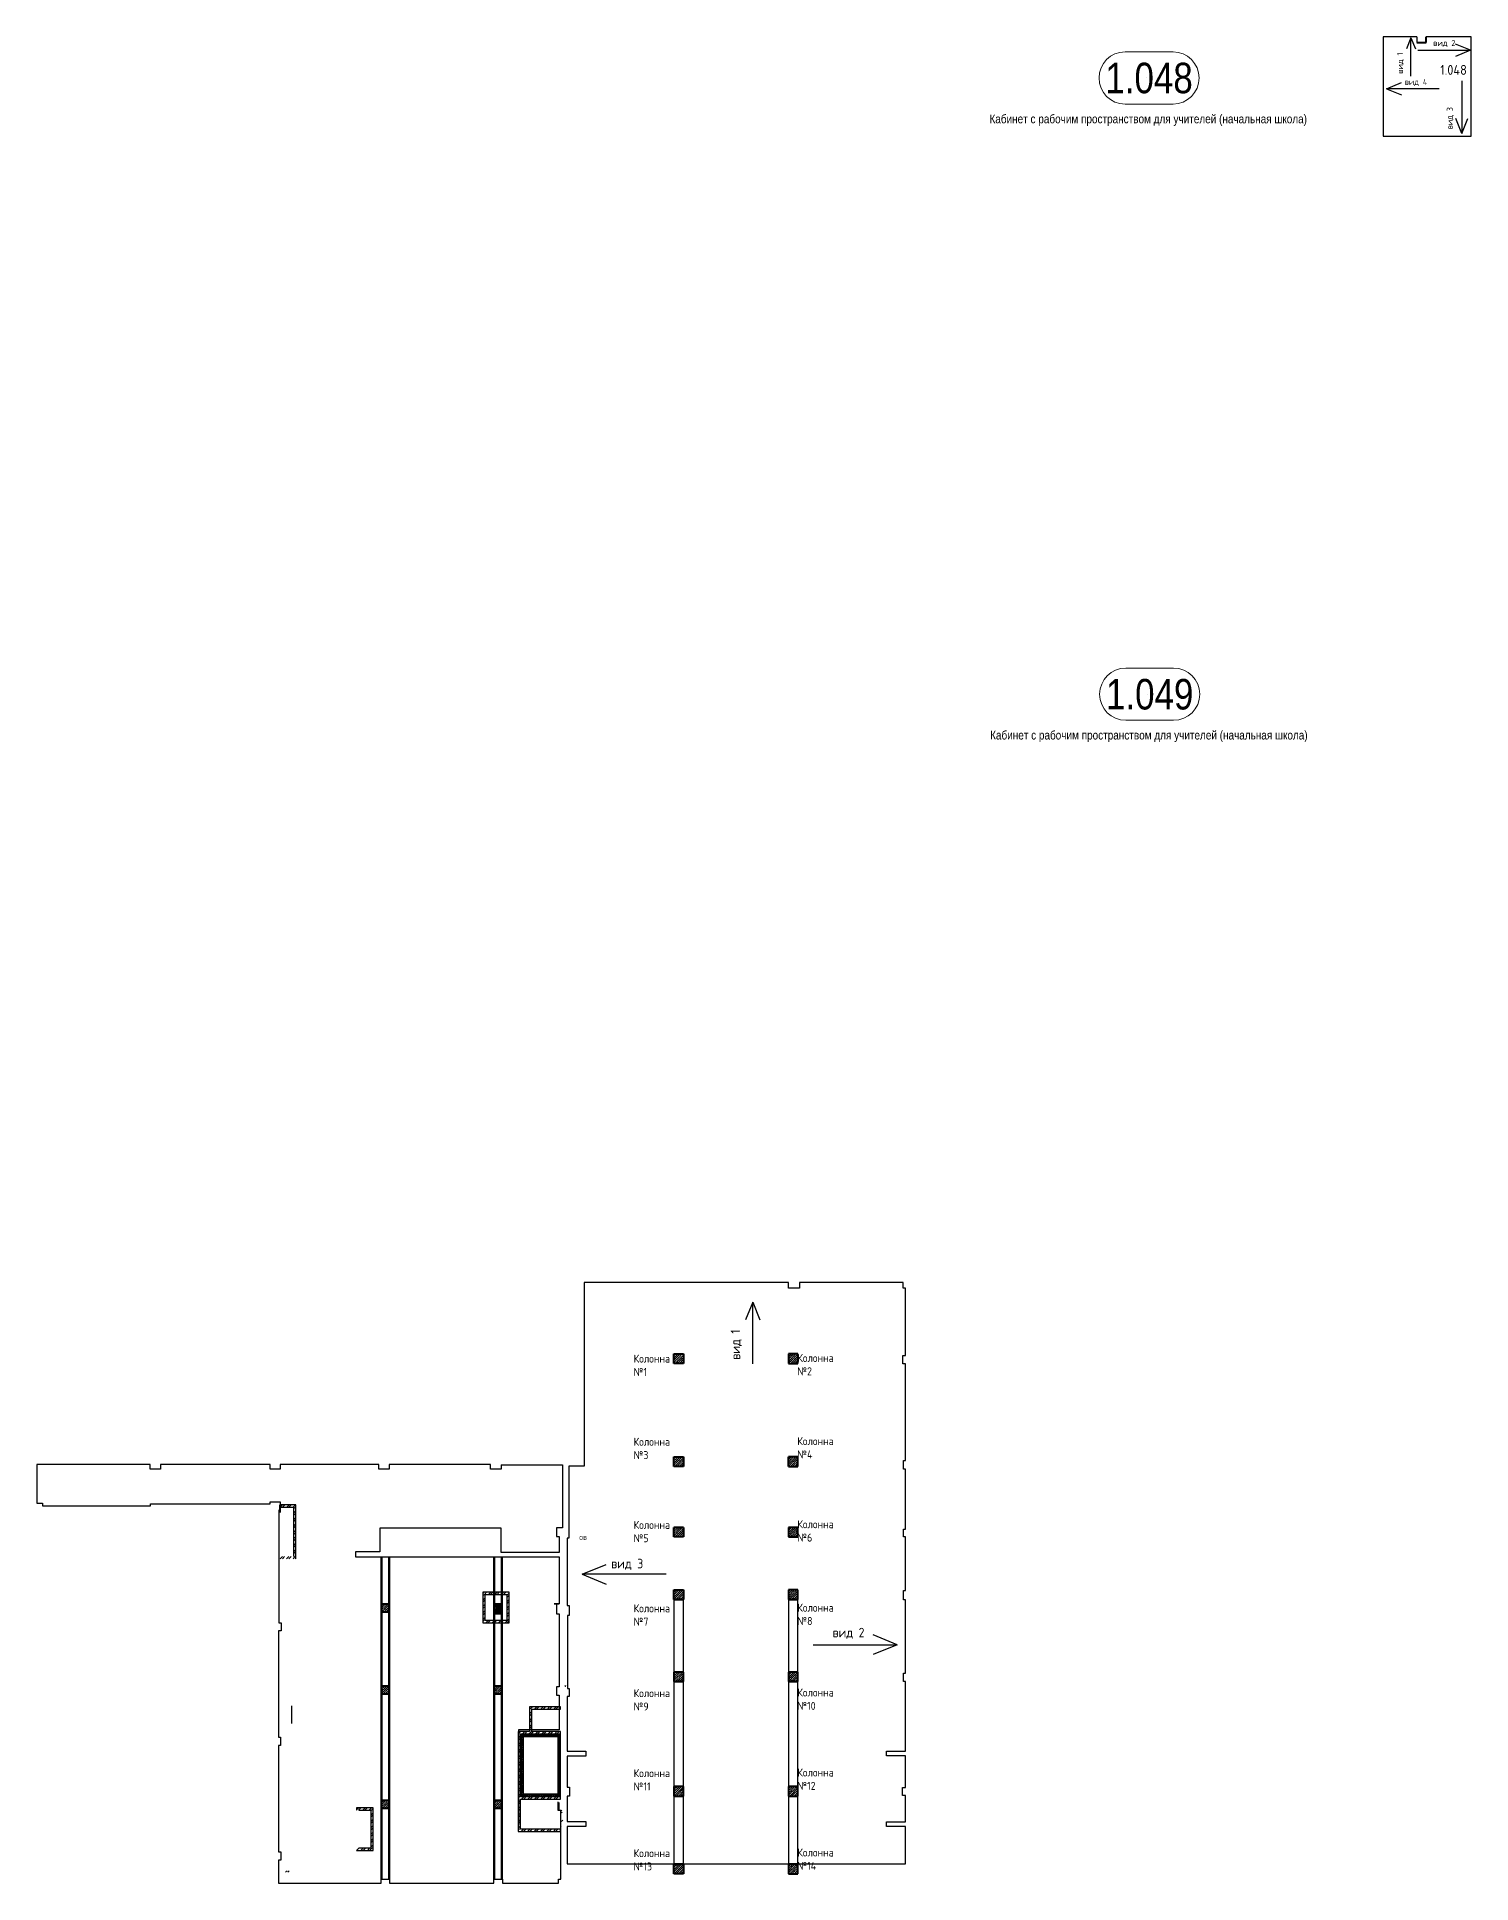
# Model space of a CAD drawing. Header units: millimetres. Extents: x -24360 to 609566, y -391049 to 148426.
# Drawn here: x 193907 to 269088, y -387937 to -291164 of the extents above; entities that cross this region are included whole.
import ezdxf
from ezdxf.enums import TextEntityAlignment as Align

# ---------------------------------------------------------------- set-up
doc = ezdxf.new("R2010")
doc.units = ezdxf.units.MM
doc.linetypes.add('HIDDEN2', pattern=[4.7625, 3.175, -1.5875])
doc.layers.get('Defpoints').update_dxf_attribs({"color": 140})
for name, color, linetype, lineweight in [('АР_Area', 5, 'Continuous', 5), ('АР_Двери_внутренние_антипаника', 7, 'Continuous', 0), ('АР_Колонны', 70, 'Continuous', 30), ('АР_Стены ЖБ', 7, 'Continuous', 30), ('АР_Стены кирпич', 32, 'Continuous', 25), ('АР_Стены ПЕНОблок', 52, 'Continuous', 20), ('АР_Утеплитель', 31, 'Continuous', 0), ('АР_Штриховка', 8, 'Continuous', 0), ('ОВ_Шахты', 1, 'Continuous', 5), ('осново', 7, 'Continuous', 30)]:
    doc.layers.add(name, color=color, linetype=linetype, lineweight=lineweight)
doc.layers.add('КР_Балки-0.5', color=60, linetype='Continuous', lineweight=50, plot=False)
doc.styles.add('style1', font='ARIALN.TTF')
doc.styles.add('СПДС', font='isocpeur.ttf', dxfattribs={"width": 0.9})
pattern_1 = [(45, (193947.2, -456023.84), (-112.2532, 112.2532), []), (45, (194059.46, -456023.84), (-112.2532, 112.2532), [198.4375, -39.6875, 0, -39.6875])]
pattern_2 = [(45, (193947.2, -456743.84), (-112.2532, 112.2532), []), (45, (194059.46, -456743.84), (-112.2532, 112.2532), [198.4375, -39.6875, 0, -39.6875])]
pattern_3 = [(45, (193856.63, -456811.6), (-168.3798, 168.3798), []), (45, (193968.88, -456811.6), (-168.3798, 168.3798), [])]
pattern_4 = [(45, (193856.63, -456811.6), (-168.3798, 168.3798), []), (45, (193968.88, -456811.6), (-168.3798, 168.3798), [])]
pattern_5 = [(45, (193856.63, -456811.6), (-168.3798, 168.3798), []), (45, (193968.88, -456811.6), (-168.3798, 168.3798), [])]
pattern_6 = [(45, (193877.8, -456711.6), (-112.2532, 112.2532), []), (45, (193990.06, -456711.6), (-112.2532, 112.2532), [198.4375, -39.6875, 0, -39.6875])]
pattern_7 = [(45, (193947.2, -460098.84), (-112.2532, 112.2532), []), (45, (194059.46, -460098.84), (-112.2532, 112.2532), [198.4375, -39.6875, 0, -39.6875])]

# ---------------------------------------------------------------- blocks, each defined once
blk = doc.blocks.new('MOK-МаркаПом_овал_ареал')
for p, q in [((-2.75, 3), (2.75, 3)), ((-2.75, -3), (2.75, -3))]:
    blk.add_line(p, q)
for centre, radius, start, end in [((-2.75, 0), 3, 90, 270), ((2.75, 0), 3, 270, 90), ((-3.75, 0), 3.5, 0, 0.001)]:
    blk.add_arc(centre, radius, start, end)
at = {"color": 0, "style": 'style1'}
blk.add_attdef('АР-ПОМЕЩЕНИЕ:НОМЕР', text='', height=3.5, dxfattribs=at).set_placement((0, 0), align=Align.MIDDLE)

msp = doc.modelspace()

# ---------------------------------------------------------------- hatches: boundary and pattern name
at = {"layer": 'АР_Штриховка', "linetype": 'Continuous', "lineweight": 5, "true_color": 0x000000}
h = msp.add_hatch(dxfattribs=at)
h.set_pattern_fill('ANSI35', color=18, scale=25, style=0)
h.set_pattern_definition(pattern_2)
h.paths.add_polyline_path([(227797.204, -360193.845), (227797.204, -360693.845), (227297.204, -360693.845), (227297.204, -360193.845)], flags=0)
h = msp.add_hatch(dxfattribs=at)
h.set_pattern_fill('ANSI35', color=18, scale=25, style=0)
h.set_pattern_definition(pattern_2)
h.paths.add_polyline_path([(233297.204, -360693.845), (233797.204, -360693.845), (233797.204, -360193.845), (233297.204, -360193.845)], flags=0)
h = msp.add_hatch(dxfattribs=at)
h.set_pattern_fill('ANSI35', color=18, scale=25, style=0)
h.set_pattern_definition(pattern_2)
h.paths.add_polyline_path([(227797.204, -365593.845), (227797.204, -366093.845), (227297.204, -366093.845), (227297.204, -365593.845)], flags=0)
h = msp.add_hatch(dxfattribs=at)
h.set_pattern_fill('ANSI35', color=18, scale=25, style=0)
h.set_pattern_definition(pattern_2)
h.paths.add_polyline_path([(233297.204, -366093.845), (233797.204, -366093.845), (233797.204, -365593.845), (233297.204, -365593.845)], flags=0)
at = {"layer": 'АР_Штриховка', "linetype": 'Continuous', "lineweight": 0, "true_color": 0x000000}
h = msp.add_hatch(dxfattribs=at)
h.set_pattern_fill('ANSI32', color=18, scale=25, style=0)
h.set_pattern_definition([(45, (193856.63, -456811.6), (-168.3798, 168.3798), []), (45, (193968.88, -456811.6), (-168.3798, 168.3798), [])])
h.paths.add_polyline_path([(206656.628, -368111.602), (206656.628, -368231.602), (207356.628, -368231.602), (207476.628, -368111.602)], flags=0)
h = msp.add_hatch(dxfattribs=at)
h.set_pattern_fill('ANSI32', color=18, scale=25, angle=-360, style=0)
h.set_pattern_definition([(45, (193856.63, -456811.6), (-168.3798, 168.3798), []), (45, (193968.88, -456811.6), (-168.3798, 168.3798), [])])
h.paths.add_polyline_path([(207476.628, -368111.602), (207356.628, -368231.602), (207356.628, -370811.602), (207476.628, -370931.602)], flags=0)
at = {"layer": 'АР_Штриховка', "linetype": 'Continuous', "lineweight": 5, "true_color": 0x000000}
h = msp.add_hatch(dxfattribs=at)
h.set_pattern_fill('ANSI35', color=18, scale=25, style=0)
h.set_pattern_definition(pattern_2)
h.paths.add_polyline_path([(227797.204, -369293.845), (227797.204, -369793.845), (227297.204, -369793.845), (227297.204, -369293.845)], flags=0)
h = msp.add_hatch(dxfattribs=at)
h.set_pattern_fill('ANSI35', color=18, scale=25, style=0)
h.set_pattern_definition(pattern_2)
h.paths.add_polyline_path([(233297.204, -369793.845), (233797.204, -369793.845), (233797.204, -369293.845), (233297.204, -369293.845)], flags=0)
at = {"layer": 'АР_Штриховка', "linetype": 'Continuous', "lineweight": 0, "true_color": 0x000000}
h = msp.add_hatch(dxfattribs=at)
h.set_pattern_fill('ANSI32', color=18, scale=25, angle=360, style=0)
h.set_pattern_definition(pattern_3)
h.paths.add_polyline_path([(207476.628, -370931.602), (207356.628, -370811.602), (206556.628, -370811.602), (206556.628, -370931.602)], flags=0)
at = {"layer": 'АР_Штриховка', "linetype": 'Continuous', "lineweight": 5, "true_color": 0x000000}
h = msp.add_hatch(dxfattribs=at)
h.set_pattern_fill('ANSI35', color=18, scale=25, style=0)
h.set_pattern_definition(pattern_1)
h.paths.add_polyline_path([(227797.204, -372573.845), (227797.204, -373073.845), (227297.204, -373073.845), (227297.204, -372573.845)], flags=0)
h = msp.add_hatch(dxfattribs=at)
h.set_pattern_fill('ANSI35', color=18, scale=25, style=0)
h.set_pattern_definition(pattern_1)
h.paths.add_polyline_path([(233297.204, -373073.845), (233797.204, -373073.845), (233797.204, -372573.845), (233297.204, -372573.845)], flags=0)
h = msp.add_hatch(dxfattribs=at)
h.set_pattern_fill('ANSI35', color=18, scale=25, style=0)
h.set_pattern_definition(pattern_6)
h.paths.add_polyline_path([(211977.806, -373711.603), (212377.806, -373711.603), (212377.806, -373311.603), (211977.806, -373311.603)], flags=0)
at = {"layer": 'АР_Штриховка', "linetype": 'Continuous', "lineweight": 0, "true_color": 0x000000}
h = msp.add_hatch(dxfattribs=at)
h.set_pattern_fill('ANSI32', color=18, scale=25, style=0)
h.set_pattern_definition(pattern_5)
h.paths.add_polyline_path([(217286.628, -372691.602), (217406.628, -372811.602), (218546.628, -372811.602), (218666.628, -372691.602)], flags=0)
h = msp.add_hatch(dxfattribs=at)
h.set_pattern_fill('ANSI32', color=18, scale=25, style=0)
h.set_pattern_definition(pattern_4)
h.paths.add_polyline_path([(217286.628, -374300.729), (217406.628, -374180.729), (217406.628, -372811.602), (217286.628, -372691.602)], flags=0)
at = {"layer": 'АР_Штриховка', "linetype": 'Continuous', "lineweight": 5, "true_color": 0x000000}
h = msp.add_hatch(dxfattribs=at)
h.set_pattern_fill('ANSI35', color=18, scale=25, style=0)
h.set_pattern_definition([(45, (193856.63, -456811.6), (-112.2532, 112.2532), []), (45, (193968.88, -456811.6), (-112.2532, 112.2532), [198.4375, -39.6875, 0, -39.6875])])
h.paths.add_polyline_path([(217856.628, -373811.602), (218256.628, -373811.602), (218256.628, -373411.602), (217856.628, -373411.602)], flags=0)
h = msp.add_hatch(dxfattribs=at)
h.set_pattern_fill('ANSI35', color=18, scale=25, style=0)
h.set_pattern_definition(pattern_6)
h.paths.add_polyline_path([(217877.806, -373711.603), (218277.806, -373711.603), (218277.806, -373311.603), (217877.806, -373311.603)], flags=0)
at = {"layer": 'АР_Штриховка', "linetype": 'Continuous', "lineweight": 0, "true_color": 0x000000}
h = msp.add_hatch(dxfattribs=at)
h.set_pattern_fill('ANSI32', color=18, scale=25, angle=-360, style=0)
h.set_pattern_definition([(45, (193856.63, -456811.6), (-168.3798, 168.3798), []), (45, (193968.88, -456811.6), (-168.3798, 168.3798), [])])
h.paths.add_polyline_path([(218666.628, -372691.602), (218546.628, -372811.602), (218546.628, -374180.729), (218666.628, -374300.729)], flags=0)
h = msp.add_hatch(dxfattribs=at)
h.set_pattern_fill('ANSI32', color=18, scale=25, angle=360, style=0)
h.set_pattern_definition(pattern_3)
h.paths.add_polyline_path([(218666.628, -374300.729), (218546.628, -374180.729), (217406.628, -374180.729), (217286.628, -374300.729)], flags=0)
at = {"layer": 'АР_Штриховка', "linetype": 'Continuous', "lineweight": 5, "true_color": 0x000000}
h = msp.add_hatch(dxfattribs=at)
h.set_pattern_fill('ANSI35', color=18, scale=25, style=0)
h.set_pattern_definition(pattern_1)
h.paths.add_polyline_path([(227297.204, -377373.845), (227797.204, -377373.845), (227797.204, -376873.845), (227297.204, -376873.845)], flags=0)
h = msp.add_hatch(dxfattribs=at)
h.set_pattern_fill('ANSI35', color=18, scale=25, style=0)
h.set_pattern_definition(pattern_1)
h.paths.add_polyline_path([(233297.204, -377373.845), (233797.204, -377373.845), (233797.204, -376873.845), (233297.204, -376873.845)], flags=0)
h = msp.add_hatch(dxfattribs=at)
h.set_pattern_fill('ANSI35', color=18, scale=25, style=0)
h.set_pattern_definition(pattern_6)
h.paths.add_polyline_path([(211977.806, -378011.603), (212377.806, -378011.603), (212377.806, -377611.603), (211977.806, -377611.603)], flags=0)
h = msp.add_hatch(dxfattribs=at)
h.set_pattern_fill('ANSI35', color=18, scale=25, style=0)
h.set_pattern_definition(pattern_6)
h.paths.add_polyline_path([(217877.806, -378011.603), (218277.806, -378011.603), (218277.806, -377611.603), (217877.806, -377611.603)], flags=0)
at = {"layer": 'АР_Штриховка', "linetype": 'Continuous', "lineweight": 0, "true_color": 0x000000}
h = msp.add_hatch(dxfattribs=at)
h.set_pattern_fill('ANSI32', color=18, scale=25, angle=-360, style=0)
h.set_pattern_definition([(45, (193856.63, -456811.6), (-168.3798, 168.3798), []), (45, (193968.88, -456811.6), (-168.3798, 168.3798), [])])
h.paths.add_polyline_path([(219736.628, -378696.602), (219856.628, -378816.602), (221356.628, -378816.602), (221356.628, -378696.602)], flags=0)
h = msp.add_hatch(dxfattribs=at)
h.set_pattern_fill('ANSI32', color=18, scale=25, style=0)
h.set_pattern_definition(pattern_5)
h.paths.add_polyline_path([(219736.628, -379996.602), (219816.628, -380026.602), (219856.628, -379996.602), (219856.628, -378816.602), (219736.628, -378696.602)], flags=0)
h = msp.add_hatch(dxfattribs=at)
h.set_pattern_fill('ANSI32', color=18, scale=25, style=0)
h.set_pattern_definition(pattern_4)
h.paths.add_polyline_path([(219136.628, -385236.602), (219256.628, -385116.602), (219256.628, -383536.602), (219226.628, -383456.602), (219136.628, -383416.602)], flags=0)
h.paths.add_polyline_path([(219136.628, -383416.602), (219226.628, -383456.602), (219256.628, -383416.602), (219256.628, -380116.602), (219136.628, -379996.602)], flags=0)
h = msp.add_hatch(dxfattribs=at)
h.set_pattern_fill('ANSI32', color=18, scale=25, style=0)
h.set_pattern_definition([(45, (193856.63, -456811.6), (-168.3798, 168.3798), []), (45, (193968.88, -456811.6), (-168.3798, 168.3798), [])])
h.paths.add_polyline_path([(219136.628, -379996.602), (219256.628, -380116.602), (219856.628, -380116.602), (219816.628, -380026.602), (219736.628, -379996.602)], flags=0)
h.paths.add_polyline_path([(219856.628, -379996.602), (219816.628, -380026.602), (219856.628, -380116.602), (221356.628, -380116.602), (221356.628, -379996.602)], flags=0)
h = msp.add_hatch(dxfattribs=at)
h.set_pattern_fill('ANSI37', color=18, scale=20, angle=-360, style=0)
h.set_pattern_definition([(45, (193856.63, -456811.6), (-44.90128, 44.90128), []), (135, (193856.63, -456811.6), (-44.90128, -44.90128), [])])
h.paths.add_polyline_path([(221206.628, -380266.602), (221356.628, -380116.602), (219256.628, -380116.602), (219406.628, -380266.602)], flags=0)
h = msp.add_hatch(dxfattribs=at)
h.set_pattern_fill('ANSI37', color=18, scale=20, angle=-360, style=0)
h.set_pattern_definition([(45, (193856.63, -456811.6), (-44.90128, 44.90128), []), (135, (193856.63, -456811.6), (-44.90128, -44.90128), [])])
h.paths.add_polyline_path([(219406.628, -380266.602), (219256.628, -380116.602), (219256.628, -383416.602), (219406.628, -383266.602)], flags=0)
h = msp.add_hatch(dxfattribs=at)
h.set_pattern_fill('ANSI37', color=18, scale=20, style=0)
h.set_pattern_definition([(45, (193856.63, -456811.6), (-44.90128, 44.90128), []), (135, (193856.63, -456811.6), (-44.90128, -44.90128), [])])
h.paths.add_polyline_path([(221206.628, -383266.602), (221356.628, -383416.602), (221356.628, -380116.602), (221206.628, -380266.602)], flags=0)
at = {"layer": 'АР_Штриховка', "linetype": 'Continuous', "lineweight": 5, "true_color": 0x000000}
h = msp.add_hatch(dxfattribs=at)
h.set_pattern_fill('ANSI35', color=18, scale=25, style=0)
h.set_pattern_definition(pattern_1)
h.paths.add_polyline_path([(227297.204, -383373.845), (227797.204, -383373.845), (227797.204, -382873.845), (227297.204, -382873.845)], flags=0)
h = msp.add_hatch(dxfattribs=at)
h.set_pattern_fill('ANSI35', color=18, scale=25, style=0)
h.set_pattern_definition(pattern_1)
h.paths.add_polyline_path([(233297.204, -383373.845), (233797.204, -383373.845), (233797.204, -382873.845), (233297.204, -382873.845)], flags=0)
at = {"layer": 'АР_Штриховка', "linetype": 'Continuous', "lineweight": 0, "true_color": 0x000000}
h = msp.add_hatch(dxfattribs=at)
h.set_pattern_fill('ANSI32', color=18, scale=25, style=0)
h.set_pattern_definition(pattern_5)
h.paths.add_polyline_path([(210656.628, -383991.602), (210776.628, -384111.602), (211406.628, -384111.602), (211526.628, -383991.602)], flags=0)
at = {"layer": 'АР_Штриховка', "linetype": 'Continuous', "lineweight": 5, "true_color": 0x000000}
h = msp.add_hatch(dxfattribs=at)
h.set_pattern_fill('ANSI35', color=18, scale=25, style=0)
h.set_pattern_definition(pattern_6)
h.paths.add_polyline_path([(211977.806, -384011.603), (212377.806, -384011.603), (212377.806, -383611.603), (211977.806, -383611.603)], flags=0)
h = msp.add_hatch(dxfattribs=at)
h.set_pattern_fill('ANSI35', color=18, scale=25, style=0)
h.set_pattern_definition(pattern_6)
h.paths.add_polyline_path([(217877.806, -384011.603), (218277.806, -384011.603), (218277.806, -383611.603), (217877.806, -383611.603)], flags=0)
at = {"layer": 'АР_Штриховка', "linetype": 'Continuous', "lineweight": 0, "true_color": 0x000000}
h = msp.add_hatch(dxfattribs=at)
h.set_pattern_fill('ANSI32', color=18, scale=25, angle=360, style=0)
h.set_pattern_definition(pattern_3)
h.paths.add_polyline_path([(221356.628, -383536.602), (221356.628, -383416.602), (219256.628, -383416.602), (219226.628, -383456.602), (219256.628, -383536.602)], flags=0)
h = msp.add_hatch(dxfattribs=at)
h.set_pattern_fill('ANSI37', color=18, scale=20, angle=-359.99999941, style=0)
h.set_pattern_definition([(45, (193856.63, -456811.6), (-44.90128, 44.90128), []), (135, (193856.63, -456811.6), (-44.90128, -44.90128), [])])
h.paths.add_polyline_path([(219406.628, -383266.602), (219256.628, -383416.602), (221356.628, -383416.602), (221206.628, -383266.602)], flags=0)
h = msp.add_hatch(dxfattribs=at)
h.set_pattern_fill('ANSI32', color=18, scale=25, angle=360, style=0)
h.set_pattern_definition(pattern_3)
h.paths.add_polyline_path([(221356.628, -385236.602), (221356.628, -385116.602), (219256.628, -385116.602), (219136.628, -385236.602)], flags=0)
at = {"layer": 'АР_Штриховка', "linetype": 'Continuous', "lineweight": 5, "true_color": 0x000000}
h = msp.add_hatch(dxfattribs=at)
h.set_pattern_fill('ANSI35', color=18, scale=25, style=0)
h.set_pattern_definition(pattern_7)
h.paths.add_polyline_path([(227297.204, -387448.844), (227797.204, -387448.844), (227797.204, -386948.844), (227297.204, -386948.844)], flags=0)
h = msp.add_hatch(dxfattribs=at)
h.set_pattern_fill('ANSI35', color=18, scale=25, style=0)
h.set_pattern_definition(pattern_7)
h.paths.add_polyline_path([(233297.204, -387448.844), (233797.204, -387448.844), (233797.204, -386948.844), (233297.204, -386948.844)], flags=0)

# ---------------------------------------------------------------- linework, layer by layer
at = {"layer": 'АР_Двери_внутренние_антипаника', "color": 18, "linetype": 'Continuous', "true_color": 0x000000}
for centre, start, end in [((222504.167, -378013.953), 154.10863871, 156.22445871), ((220693.059, -377255.719), 340.49500871, 341.30834871)]:
    msp.add_arc(centre, 1000, start, end, dxfattribs=at)
msp.add_point((221602.111, -377626.49), dxfattribs=at)
at = {"layer": 'АР_Колонны', "color": 18, "linetype": 'Continuous', "lineweight": 30, "true_color": 0x000000}
for p, q in [((266237.756, -291163.857), (266237.756, -291463.857)), ((227297.204, -360193.845), (227297.204, -360693.845)), ((227797.204, -360193.845), (227297.204, -360193.845)), ((227297.204, -360693.845), (227797.204, -360693.845)), ((227797.204, -360693.845), (227797.204, -360193.845)), ((233797.204, -360193.845), (233297.204, -360193.845)), ((233297.204, -360193.845), (233297.204, -360693.845)), ((233297.204, -360693.845), (233797.204, -360693.845)), ((233797.204, -360693.845), (233797.204, -360193.845)), ((227297.204, -365593.845), (227297.204, -366093.845)), ((227797.204, -365593.845), (227297.204, -365593.845)), ((227797.204, -366093.845), (227797.204, -365593.845)), ((233797.204, -365593.845), (233297.204, -365593.845)), ((233297.204, -366093.845), (233297.204, -365593.845)), ((233797.204, -366093.845), (233797.204, -365593.845)), ((227297.204, -366093.845), (227797.204, -366093.845)), ((233297.204, -366093.845), (233797.204, -366093.845)), ((206656.628, -368511.602), (206656.628, -368111.602)), ((206656.628, -368511.602), (206656.628, -368111.602)), ((227297.204, -369293.845), (227297.204, -369793.845)), ((227297.204, -369293.845), (227797.204, -369293.845)), ((227797.204, -369793.845), (227797.204, -369293.845)), ((233297.204, -369293.845), (233297.204, -369793.845)), ((233297.204, -369293.845), (233797.204, -369293.845)), ((233797.204, -369793.845), (233797.204, -369293.845)), ((227297.204, -369793.845), (227797.204, -369793.845)), ((233297.204, -369793.845), (233797.204, -369793.845)), ((227297.204, -372573.845), (227297.204, -373073.845)), ((227797.204, -372573.845), (227297.204, -372573.845)), ((227797.204, -373073.845), (227797.204, -372573.845)), ((233797.204, -372573.845), (233297.204, -372573.845)), ((233297.204, -372573.845), (233297.204, -373073.845)), ((233797.204, -373073.845), (233797.204, -372573.845)), ((212377.806, -373311.603), (211977.806, -373311.603)), ((211977.806, -373311.603), (211977.806, -373711.603)), ((212377.806, -373711.603), (212377.806, -373311.603)), ((218256.628, -373411.602), (217856.628, -373411.602)), ((217856.628, -373411.602), (217856.628, -373811.602)), ((218277.806, -373311.603), (217877.806, -373311.603)), ((217877.806, -373311.603), (217877.806, -373711.603)), ((218256.628, -373811.602), (218256.628, -373411.602)), ((218277.806, -373711.603), (218277.806, -373311.603)), ((227297.204, -373073.845), (227797.204, -373073.845)), ((233297.204, -373073.845), (233797.204, -373073.845)), ((211977.806, -373711.603), (212377.806, -373711.603)), ((217856.628, -373811.602), (218256.628, -373811.602)), ((217877.806, -373711.603), (218277.806, -373711.603)), ((227797.204, -376873.845), (227297.204, -376873.845)), ((227297.204, -376873.845), (227297.204, -377373.845)), ((227297.204, -377373.845), (227797.204, -377373.845)), ((227797.204, -377373.845), (227797.204, -376873.845)), ((233797.204, -376873.845), (233297.204, -376873.845)), ((233297.204, -376873.845), (233297.204, -377373.845)), ((233297.204, -377373.845), (233797.204, -377373.845)), ((233797.204, -377373.845), (233797.204, -376873.845)), ((212377.806, -377611.603), (211977.806, -377611.603)), ((211977.806, -377611.603), (211977.806, -378011.603)), ((211977.806, -378011.603), (212377.806, -378011.603)), ((212377.806, -378011.603), (212377.806, -377611.603)), ((218277.806, -377611.603), (217877.806, -377611.603)), ((217877.806, -377611.603), (217877.806, -378011.603)), ((217877.806, -378011.603), (218277.806, -378011.603)), ((218277.806, -378011.603), (218277.806, -377611.603)), ((227797.204, -382873.845), (227297.204, -382873.845)), ((227297.204, -382873.845), (227297.204, -383373.845)), ((227797.204, -383373.845), (227797.204, -382873.845)), ((233797.204, -382873.845), (233297.204, -382873.845)), ((233297.204, -382873.845), (233297.204, -383373.845)), ((233797.204, -383373.845), (233797.204, -382873.845)), ((212377.806, -383611.603), (211977.806, -383611.603)), ((211977.806, -383611.603), (211977.806, -384011.603)), ((211977.806, -384011.603), (212377.806, -384011.603)), ((212377.806, -384011.603), (212377.806, -383611.603)), ((218277.806, -383611.603), (217877.806, -383611.603)), ((217877.806, -383611.603), (217877.806, -384011.603)), ((217877.806, -384011.603), (218277.806, -384011.603)), ((218277.806, -384011.603), (218277.806, -383611.603)), ((221256.628, -383711.602), (221256.628, -384111.602)), ((227297.204, -383373.845), (227797.204, -383373.845)), ((233297.204, -383373.845), (233797.204, -383373.845)), ((227297.204, -386948.844), (227297.204, -387448.844)), ((227797.204, -386948.844), (227297.204, -386948.844)), ((227797.204, -387448.844), (227797.204, -386948.844)), ((233797.204, -386948.844), (233297.204, -386948.844)), ((233297.204, -386948.844), (233297.204, -387448.844)), ((233797.204, -387448.844), (233797.204, -386948.844)), ((227297.204, -387448.844), (227797.204, -387448.844)), ((233297.204, -387448.844), (233797.204, -387448.844))]:
    msp.add_line(p, q, dxfattribs=at)
at = {"layer": 'АР_Колонны', "color": 18, "linetype": 'HIDDEN2', "lineweight": 25, "true_color": 0x000000}
for p, q in [((227297.204, -360193.845), (227797.204, -360193.845)), ((227297.204, -360693.845), (227297.204, -360193.845)), ((227797.204, -360693.845), (227297.204, -360693.845)), ((227797.204, -360193.845), (227797.204, -360693.845)), ((233297.204, -360193.845), (233797.204, -360193.845)), ((233297.204, -360693.845), (233297.204, -360193.845)), ((233797.204, -360693.845), (233297.204, -360693.845)), ((233797.204, -360193.845), (233797.204, -360693.845)), ((227297.204, -365593.845), (227797.204, -365593.845)), ((227297.204, -366093.845), (227297.204, -365593.845)), ((227797.204, -365593.845), (227797.204, -366093.845)), ((233297.204, -365593.845), (233797.204, -365593.845)), ((233297.204, -365593.845), (233297.204, -366093.845)), ((233797.204, -365593.845), (233797.204, -366093.845)), ((227797.204, -366093.845), (227297.204, -366093.845)), ((233797.204, -366093.845), (233297.204, -366093.845)), ((206656.628, -368111.602), (206656.628, -368511.602)), ((206656.628, -368111.602), (206656.628, -368511.602)), ((227297.204, -369793.845), (227297.204, -369293.845)), ((227797.204, -369293.845), (227297.204, -369293.845)), ((227797.204, -369293.845), (227797.204, -369793.845)), ((233297.204, -369793.845), (233297.204, -369293.845)), ((233797.204, -369293.845), (233297.204, -369293.845)), ((233797.204, -369293.845), (233797.204, -369793.845)), ((227797.204, -369793.845), (227297.204, -369793.845)), ((233797.204, -369793.845), (233297.204, -369793.845)), ((227297.204, -372573.845), (227797.204, -372573.845)), ((227297.204, -373073.845), (227297.204, -372573.845)), ((227797.204, -372573.845), (227797.204, -373073.845)), ((233297.204, -372573.845), (233797.204, -372573.845)), ((233297.204, -373073.845), (233297.204, -372573.845)), ((233797.204, -372573.845), (233797.204, -373073.845)), ((211977.806, -373311.603), (212377.806, -373311.603)), ((211977.806, -373711.603), (211977.806, -373311.603)), ((212377.806, -373311.603), (212377.806, -373711.603)), ((217856.628, -373411.602), (218256.628, -373411.602)), ((217856.628, -373811.602), (217856.628, -373411.602)), ((217877.806, -373311.603), (218277.806, -373311.603)), ((217877.806, -373711.603), (217877.806, -373311.603)), ((218256.628, -373411.602), (218256.628, -373811.602)), ((218277.806, -373311.603), (218277.806, -373711.603)), ((227797.204, -373073.845), (227297.204, -373073.845)), ((233797.204, -373073.845), (233297.204, -373073.845)), ((212377.806, -373711.603), (211977.806, -373711.603)), ((218256.628, -373811.602), (217856.628, -373811.602)), ((218277.806, -373711.603), (217877.806, -373711.603)), ((227297.204, -376873.845), (227797.204, -376873.845)), ((227297.204, -377373.845), (227297.204, -376873.845)), ((227797.204, -377373.845), (227297.204, -377373.845)), ((227797.204, -376873.845), (227797.204, -377373.845)), ((233297.204, -376873.845), (233797.204, -376873.845)), ((233297.204, -377373.845), (233297.204, -376873.845)), ((233797.204, -377373.845), (233297.204, -377373.845)), ((233797.204, -376873.845), (233797.204, -377373.845)), ((211977.806, -377611.603), (212377.806, -377611.603)), ((211977.806, -378011.603), (211977.806, -377611.603)), ((212377.806, -378011.603), (211977.806, -378011.603)), ((212377.806, -377611.603), (212377.806, -378011.603)), ((217877.806, -377611.603), (218277.806, -377611.603)), ((217877.806, -378011.603), (217877.806, -377611.603)), ((218277.806, -378011.603), (217877.806, -378011.603)), ((218277.806, -377611.603), (218277.806, -378011.603)), ((227297.204, -382873.845), (227797.204, -382873.845)), ((227297.204, -383373.845), (227297.204, -382873.845)), ((227797.204, -382873.845), (227797.204, -383373.845)), ((233297.204, -382873.845), (233797.204, -382873.845)), ((233297.204, -383373.845), (233297.204, -382873.845)), ((233797.204, -382873.845), (233797.204, -383373.845)), ((211977.806, -383611.603), (212377.806, -383611.603)), ((211977.806, -384011.603), (211977.806, -383611.603)), ((212377.806, -384011.603), (211977.806, -384011.603)), ((212377.806, -383611.603), (212377.806, -384011.603)), ((217877.806, -383611.603), (218277.806, -383611.603)), ((217877.806, -384011.603), (217877.806, -383611.603)), ((218277.806, -384011.603), (217877.806, -384011.603)), ((218277.806, -383611.603), (218277.806, -384011.603)), ((221256.628, -384111.602), (221256.628, -383711.602)), ((227797.204, -383373.845), (227297.204, -383373.845)), ((233797.204, -383373.845), (233297.204, -383373.845)), ((227297.204, -386948.844), (227797.204, -386948.844)), ((227297.204, -387448.844), (227297.204, -386948.844)), ((227797.204, -386948.844), (227797.204, -387448.844)), ((233297.204, -386948.844), (233797.204, -386948.844)), ((233297.204, -387448.844), (233297.204, -386948.844)), ((233797.204, -386948.844), (233797.204, -387448.844)), ((227797.204, -387448.844), (227297.204, -387448.844)), ((233797.204, -387448.844), (233297.204, -387448.844))]:
    msp.add_line(p, q, dxfattribs=at)
at = {"layer": 'АР_Стены ЖБ', "color": 18, "linetype": 'Continuous', "lineweight": 40, "true_color": 0x000000}
for p, q in [((266737.756, -291463.857), (266737.756, -291163.857)), ((266237.756, -291463.857), (266737.756, -291463.857)), ((227297.204, -360693.845), (227297.204, -360193.845)), ((227297.204, -360193.845), (227797.204, -360193.845)), ((227797.204, -360693.845), (227297.204, -360693.845)), ((227797.204, -360193.845), (227797.204, -360693.845)), ((233797.204, -360193.845), (233297.204, -360193.845)), ((233297.204, -360193.845), (233297.204, -360693.845)), ((233297.204, -360693.845), (233797.204, -360693.845)), ((233797.204, -360693.845), (233797.204, -360193.845)), ((227297.204, -366093.845), (227297.204, -365593.845)), ((227297.204, -365593.845), (227797.204, -365593.845)), ((227797.204, -365593.845), (227797.204, -366093.845)), ((233797.204, -365593.845), (233297.204, -365593.845)), ((233297.204, -366093.845), (233297.204, -365593.845)), ((233797.204, -366093.845), (233797.204, -365593.845)), ((227797.204, -366093.845), (227297.204, -366093.845)), ((233297.204, -366093.845), (233797.204, -366093.845)), ((206656.628, -368511.602), (206656.628, -368111.602)), ((206656.628, -368511.602), (206656.628, -368111.602)), ((227297.204, -369793.845), (227297.204, -369293.845)), ((227797.204, -369293.845), (227297.204, -369293.845)), ((227797.204, -369293.845), (227797.204, -369793.845)), ((233297.204, -369293.845), (233297.204, -369793.845)), ((233797.204, -369293.845), (233297.204, -369293.845)), ((233797.204, -369793.845), (233797.204, -369293.845)), ((227797.204, -369793.845), (227297.204, -369793.845)), ((233297.204, -369793.845), (233797.204, -369793.845)), ((227297.204, -373073.845), (227297.204, -372573.845)), ((227297.204, -372573.845), (227797.204, -372573.845)), ((227797.204, -372573.845), (227797.204, -373073.845)), ((233797.204, -372573.845), (233297.204, -372573.845)), ((233297.204, -372573.845), (233297.204, -373073.845)), ((233797.204, -373073.845), (233797.204, -372573.845)), ((212377.806, -373311.603), (211977.806, -373311.603)), ((211977.806, -373311.603), (211977.806, -373711.603)), ((212377.806, -373711.603), (212377.806, -373311.603)), ((218256.628, -373411.602), (217856.628, -373411.602)), ((217856.628, -373411.602), (217856.628, -373811.602)), ((218277.806, -373311.603), (217877.806, -373311.603)), ((217877.806, -373311.603), (217877.806, -373711.603)), ((218256.628, -373811.602), (218256.628, -373411.602)), ((218277.806, -373711.603), (218277.806, -373311.603)), ((227797.204, -373073.845), (227297.204, -373073.845)), ((233297.204, -373073.845), (233797.204, -373073.845)), ((211977.806, -373711.603), (212377.806, -373711.603)), ((217856.628, -373811.602), (218256.628, -373811.602)), ((217877.806, -373711.603), (218277.806, -373711.603)), ((227797.204, -376873.845), (227297.204, -376873.845)), ((227297.204, -376873.845), (227297.204, -377373.845)), ((227297.204, -377373.845), (227797.204, -377373.845)), ((227797.204, -377373.845), (227797.204, -376873.845)), ((233797.204, -376873.845), (233297.204, -376873.845)), ((233297.204, -376873.845), (233297.204, -377373.845)), ((233297.204, -377373.845), (233797.204, -377373.845)), ((233797.204, -377373.845), (233797.204, -376873.845)), ((212377.806, -377611.603), (211977.806, -377611.603)), ((211977.806, -377611.603), (211977.806, -378011.603)), ((211977.806, -378011.603), (212377.806, -378011.603)), ((212377.806, -378011.603), (212377.806, -377611.603)), ((218277.806, -377611.603), (217877.806, -377611.603)), ((217877.806, -377611.603), (217877.806, -378011.603)), ((217877.806, -378011.603), (218277.806, -378011.603)), ((218277.806, -378011.603), (218277.806, -377611.603)), ((227797.204, -382873.845), (227297.204, -382873.845)), ((227297.204, -382873.845), (227297.204, -383373.845)), ((227797.204, -383373.845), (227797.204, -382873.845)), ((233797.204, -382873.845), (233297.204, -382873.845)), ((233297.204, -382873.845), (233297.204, -383373.845)), ((233797.204, -383373.845), (233797.204, -382873.845)), ((212377.806, -383611.603), (211977.806, -383611.603)), ((211977.806, -383611.603), (211977.806, -384011.603)), ((211977.806, -384011.603), (212377.806, -384011.603)), ((212377.806, -384011.603), (212377.806, -383611.603)), ((218277.806, -383611.603), (217877.806, -383611.603)), ((217877.806, -383611.603), (217877.806, -384011.603)), ((217877.806, -384011.603), (218277.806, -384011.603)), ((218277.806, -384011.603), (218277.806, -383611.603)), ((221256.628, -383711.602), (221256.628, -384111.602)), ((227297.204, -383373.845), (227797.204, -383373.845)), ((233297.204, -383373.845), (233797.204, -383373.845)), ((227297.204, -387448.844), (227297.204, -386948.844)), ((227297.204, -386948.844), (227797.204, -386948.844)), ((227797.204, -386948.844), (227797.204, -387448.844)), ((233797.204, -386948.844), (233297.204, -386948.844)), ((233297.204, -386948.844), (233297.204, -387448.844)), ((233797.204, -387448.844), (233797.204, -386948.844)), ((227797.204, -387448.844), (227297.204, -387448.844)), ((233297.204, -387448.844), (233797.204, -387448.844))]:
    msp.add_line(p, q, dxfattribs=at)
at = {"layer": 'АР_Стены кирпич', "color": 18, "linetype": 'Continuous', "lineweight": 25, "true_color": 0x000000}
for p, q in [((206656.628, -368111.602), (206656.628, -368231.602)), ((207476.628, -368111.602), (206656.628, -368111.602)), ((206656.628, -368231.602), (207356.628, -368231.602)), ((207356.628, -368231.602), (207356.628, -370811.602)), ((207476.628, -370931.602), (207476.628, -368111.602)), ((218666.628, -372691.602), (217286.628, -372691.602)), ((217286.628, -372691.602), (217286.628, -374300.729)), ((217406.628, -372811.602), (218546.628, -372811.602)), ((217406.628, -374180.729), (217406.628, -372811.602)), ((218546.628, -372811.602), (218546.628, -374180.729)), ((218666.628, -374300.729), (218666.628, -372691.602)), ((217286.628, -374300.729), (218666.628, -374300.729)), ((218546.628, -374180.729), (217406.628, -374180.729)), ((207256.628, -378650.878), (207256.628, -379570.878)), ((221356.628, -378696.602), (219736.628, -378696.602)), ((219736.628, -378696.602), (219736.628, -379996.602)), ((219856.628, -378816.602), (221356.628, -378816.602)), ((219856.628, -379996.602), (219856.628, -378816.602)), ((221356.628, -378816.602), (221356.628, -378696.602)), ((219136.628, -379996.602), (219136.628, -383416.602)), ((219736.628, -379996.602), (219136.628, -379996.602)), ((219256.628, -383416.602), (219256.628, -380116.602)), ((219256.628, -380116.602), (219856.628, -380116.602)), ((221356.628, -379996.602), (219856.628, -379996.602)), ((219856.628, -380116.602), (221356.628, -380116.602)), ((221356.628, -380116.602), (221356.628, -379996.602)), ((211526.628, -383991.602), (210656.628, -383991.602)), ((210656.628, -383991.602), (210656.628, -384109.508)), ((210776.628, -384111.602), (211406.628, -384111.602)), ((211406.628, -384111.602), (211406.628, -386111.602)), ((211526.628, -386231.602), (211526.628, -383991.602)), ((219136.628, -383416.602), (219136.628, -385236.602)), ((221356.628, -383416.602), (219256.628, -383416.602)), ((219256.628, -383536.602), (221356.628, -383536.602)), ((219256.628, -385116.602), (219256.628, -383536.602)), ((221356.628, -383536.602), (221356.628, -383416.602)), ((221356.628, -385116.602), (219256.628, -385116.602)), ((221356.628, -385236.602), (221356.628, -385116.602)), ((211406.628, -386111.602), (210776.628, -386111.602)), ((219136.628, -385236.602), (221356.628, -385236.602)), ((210656.628, -386231.602), (211526.628, -386231.602))]:
    msp.add_line(p, q, dxfattribs=at)
at = {"layer": 'АР_Стены ПЕНОблок', "color": 18, "linetype": 'Continuous', "lineweight": 20, "true_color": 0x000000}
for p, q in [((212377.806, -383611.604), (212377.806, -383691.604)), ((212377.806, -383931.604), (212377.806, -384011.604))]:
    msp.add_line(p, q, dxfattribs=at)
at = {"layer": 'АР_Утеплитель', "color": 18, "linetype": 'Continuous', "lineweight": 0, "true_color": 0x000000}
for p, q in [((221356.628, -380116.602), (219256.628, -380116.602)), ((219256.628, -380116.602), (219256.628, -383416.602)), ((219406.628, -380266.602), (221206.628, -380266.602)), ((219406.628, -383266.602), (219406.628, -380266.602)), ((221206.628, -380266.602), (221206.628, -383266.602)), ((221356.628, -383416.602), (221356.628, -380116.602)), ((219256.628, -383416.602), (221356.628, -383416.602)), ((221206.628, -383266.602), (219406.628, -383266.602))]:
    msp.add_line(p, q, dxfattribs=at)
at = {"layer": 'АР_Штриховка', "color": 18, "linetype": 'Continuous', "lineweight": 0, "true_color": 0x000000}
for p, q in [((210656.628, -384109.508), (210715.581, -384050.555)), ((211406.628, -384145.28), (211526.628, -384025.28)), ((211406.628, -384369.786), (211526.628, -384249.786)), ((211406.628, -384482.04), (211526.628, -384362.04)), ((211406.628, -384706.546), (211526.628, -384586.546)), ((211406.628, -384818.799), (211526.628, -384698.799)), ((211406.628, -385043.306), (211526.628, -384923.306)), ((211406.628, -385155.559), (211526.628, -385035.559)), ((210667.345, -386231.602), (210787.345, -386111.602)), ((210891.851, -386231.602), (211011.851, -386111.602)), ((211004.104, -386231.602), (211124.104, -386111.602)), ((211228.611, -386231.602), (211348.611, -386111.602)), ((211406.628, -385380.065), (211526.628, -385260.065)), ((211406.628, -385492.318), (211526.628, -385372.318)), ((211406.628, -385716.825), (211526.628, -385596.825)), ((211406.628, -385829.078), (211526.628, -385709.078)), ((211406.628, -386053.584), (211526.628, -385933.584)), ((211433.746, -386138.72), (211526.628, -386045.838)), ((211340.864, -386231.602), (211433.746, -386138.72))]:
    msp.add_line(p, q, dxfattribs=at)
at = {"layer": 'АР_Штриховка', "color": 18, "linetype": 'Continuous', "lineweight": 5, "true_color": 0x000000}
for p, q in [((221356.628, -384185.815), (221430.841, -384111.602)), ((221356.628, -384298.068), (221442.853, -384211.844)), ((221356.628, -384522.575), (221358.663, -384520.54)), ((221356.628, -384747.081), (221470.916, -384632.793)), ((221356.628, -384971.587), (221386.726, -384941.49))]:
    msp.add_line(p, q, dxfattribs=at)
at = {"layer": 'АР_Штриховка', "color": 18, "linetype": 'Continuous', "lineweight": 0, "ltscale": 0.5, "true_color": 0x000000}
for p, q in [((206945.529, -387371.594), (207025.529, -387291.594)), ((207057.782, -387371.594), (207137.782, -387291.594))]:
    msp.add_line(p, q, dxfattribs=at)
at = {"layer": 'КР_Балки-0.5', "color": 18, "ltscale": 200, "true_color": 0x000000}
for p, q in [((211977.805, -387736.603), (211977.806, -370831.602)), ((211977.805, -387736.603), (211977.806, -370831.602)), ((212377.806, -370831.602), (212377.805, -387736.603)), ((217877.805, -387736.602), (217877.806, -370831.602)), ((217877.805, -387736.602), (217877.806, -370831.602)), ((218277.806, -370831.602), (218277.805, -387736.602)), ((218277.806, -370831.602), (218277.805, -387736.602)), ((227297.204, -373073.845), (227797.204, -373073.845)), ((227297.204, -373073.845), (227797.204, -373073.845)), ((233297.2, -373073.845), (233797.2, -373073.845)), ((233297.2, -373073.845), (233797.2, -373073.845)), ((227797.206, -386948.843), (227297.206, -386948.843)), ((227797.206, -386948.843), (227297.206, -386948.843)), ((233797.206, -386948.843), (233297.206, -386948.843)), ((233797.206, -386948.843), (233297.206, -386948.843))]:
    msp.add_line(p, q, dxfattribs=at)
at = {"layer": 'осново'}
for points in [[(266237.756, -291163.857), (264487.756, -291163.857), (264487.756, -296363.857), (269087.756, -296363.857), (269087.756, -291163.857), (266737.756, -291163.857)], [(265933.256, -291206.929), (265698.208, -291782.914)], [(265933.256, -293225.187), (265933.256, -291206.929)], [(265933.256, -291206.929), (266168.305, -291782.914)], [(266292.433, -291864.181), (269056.551, -291864.181)], [(269056.551, -291864.181), (268267.707, -291542.269)], [(269056.551, -291864.181), (268267.707, -292186.093)], [(264655.796, -293878.071), (265444.639, -293556.159)], [(267419.914, -293878.071), (264655.796, -293878.071)], [(264655.796, -293878.071), (265444.639, -294199.983)], [(268603.871, -293463.813), (268603.871, -296227.93)], [(268603.871, -296227.93), (268281.959, -295439.087)], [(268603.871, -296227.93), (268925.783, -295439.087)], [(239437.204, -386923.845), (239437.204, -384973.845), (238437.204, -384973.845), (238437.204, -384723.845), (239437.204, -384723.845), (239437.204, -383353.845), (239287.204, -383353.845), (239287.204, -382933.845), (239437.204, -382933.845), (239437.204, -381273.845), (238437.204, -381273.845), (238437.204, -381023.845), (239437.204, -381023.845), (239437.204, -377363.845), (239327.204, -377363.845), (239327.204, -376933.845), (239437.204, -376933.845), (239437.204, -373093.845), (239327.204, -373093.845), (239327.204, -372593.845), (239437.204, -372593.845), (239437.204, -369793.845), (239327.204, -369793.845), (239327.204, -369393.845), (239437.204, -369393.845), (239437.204, -366233.845), (239327.204, -366233.845), (239327.204, -365783.845), (239437.204, -365783.845), (239437.204, -360713.845), (239307.204, -360713.845), (239307.204, -360273.845), (239437.204, -360273.845), (239437.204, -356753.845), (239317.204, -356753.845), (239317.204, -356463.845), (233877.204, -356463.845), (233877.204, -356743.845), (233307.204, -356743.845), (233307.204, -356458.845), (222597.204, -356458.845), (222597.204, -366088.845), (221797.204, -366088.845), (221797.204, -369848.845), (221697.204, -369848.845), (221697.204, -373378.845), (221807.204, -373378.845), (221807.204, -373918.845), (221727.204, -373918.845), (221727.204, -377738.845), (221807.204, -377738.845), (221807.204, -378158.845), (221697.204, -378158.845), (221697.204, -381023.845), (222682.204, -381023.845), (222682.204, -381283.845), (221697.204, -381283.845), (221697.204, -382913.845), (221827.204, -382913.845), (221827.204, -383373.845), (221697.204, -383373.845), (221697.204, -384713.845), (222687.204, -384713.845), (222687.204, -384963.845), (221697.204, -384963.845), (221697.204, -386923.845)], [(231430, -357490), (231054.983, -358408.977)], [(231430, -360710.109), (231430, -357490)], [(231430, -357490), (231805.017, -358408.977)], [(217686.628, -365996.602), (212376.628, -365996.602), (212376.628, -366246.602), (211826.628, -366246.602), (211826.628, -365996.602), (206666.628, -365996.602), (206666.628, -366246.602), (206136.628, -366246.602), (206136.628, -365996.602), (200376.628, -365996.602), (200376.628, -366246.602), (199846.628, -366246.602), (199846.628, -365996.602), (193906.628, -365996.602), (193906.628, -368026.602), (194206.628, -368026.602), (194206.628, -368156.602), (199866.628, -368156.602), (199866.628, -368056.602), (200376.628, -368056.602), (206136.628, -368056.602), (206136.628, -367956.602), (206666.628, -367956.602), (206666.628, -368396.602), (206586.628, -368396.602), (206586.628, -374286.602), (206716.628, -374286.602), (206716.628, -374716.602), (206576.628, -374716.602), (206576.628, -380286.602)], [(221456.628, -366016.602), (221456.628, -369316.602), (221146.628, -369316.602), (221146.628, -369766.602), (221276.628, -369766.602), (221276.628, -370606.602), (218236.628, -370606.602), (218236.628, -369336.602), (217786.628, -369336.602), (211886.628, -369336.602), (211886.628, -370581.602), (210606.628, -370581.602), (210606.628, -370831.602), (221276.628, -370831.602), (221276.628, -373301.602), (221026.628, -373301.602), (221276.628, -373301.602), (221146.628, -373301.602), (221146.628, -373831.602), (221276.628, -373831.602), (221276.628, -377651.602), (221146.628, -377651.602), (221146.628, -378081.602), (221276.628, -378081.602), (221276.628, -379901.602)], [(218236.628, -366016.602), (218236.628, -366246.602), (217686.628, -366246.602), (217686.628, -365996.602)], [(218236.628, -366016.602), (221456.628, -366016.602)], [(222490, -371750), (223748.591, -371236.393)], [(226900.12, -371750), (222490, -371750)], [(222490, -371750), (223748.591, -372263.607)], [(234599.88, -375440), (239010, -375440)], [(239010, -375440), (237751.409, -374926.393)], [(239010, -375440), (237751.409, -375953.607)], [(206576.628, -380286.602), (206676.628, -380286.602)], [(206676.628, -380286.602), (206676.628, -380716.602)], [(221276.628, -379901.602), (219156.628, -379901.602), (219156.628, -384901.602)], [(206676.628, -380716.602), (206576.628, -380716.602), (206576.628, -386306.602), (206686.628, -386306.602), (206686.628, -386736.602), (206576.628, -386736.602), (206576.628, -387936.602), (211946.628, -387936.602), (211946.628, -387736.602), (212396.628, -387736.602), (212396.628, -387936.602), (217856.628, -387936.602), (217856.628, -387736.602), (218306.628, -387736.602), (218306.628, -387936.602), (221256.628, -387936.602), (221256.628, -387736.602), (221366.628, -387736.602), (221366.628, -384136.602), (221236.628, -384136.602), (221236.628, -383686.602)], [(221697.204, -386923.845), (239437.204, -386923.845)]]:
    msp.add_lwpolyline(points, dxfattribs=at)
for points in [[(227297.204, -376873.845), (227797.204, -376873.845), (227797.204, -373073.845), (227297.204, -373073.845)], [(233297.204, -376873.845), (233797.2, -376873.845), (233797.2, -373073.845), (233297.204, -373073.845)], [(227297.204, -382873.845), (227797.204, -382873.845), (227797.204, -377346.927), (227297.204, -377346.927)], [(233297.204, -382873.845), (233797.204, -382873.845), (233797.204, -377346.927), (233297.204, -377346.927)], [(227297.204, -386948.844), (227797.204, -386948.844), (227797.204, -383373.845), (227297.204, -383373.845)], [(233297.204, -386948.844), (233797.204, -386948.844), (233797.204, -383373.845), (233297.204, -383373.845)]]:
    msp.add_lwpolyline(points, close=True, dxfattribs=at)

# ---------------------------------------------------------------- block references
at = {"layer": 'АР_Area', "color": 18, "linetype": 'Continuous', "lineweight": 5, "true_color": 0x000000}
ref = msp.add_blockref('MOK-МаркаПом_овал_ареал', (252207.404, -293315.448), dxfattribs=dict(at, xscale=456.3440748982357, yscale=456.3440748982357, zscale=456.3440748982357))
ref.add_attrib('АР-ПОМЕЩЕНИЕ:НОМЕР', '1.048', dxfattribs={"layer": '0', "color": 0, "height": 1597.2043, "style": 'style1'}).set_placement((252207.404, -293315.448), align=Align.MIDDLE)
ref.add_attrib('АР-ПОМЕЩЕНИЕ:НАИМЕНОВАНИЕ', 'Кабинет с рабочим пространством для учителей (начальная школа)', dxfattribs={"layer": 'Defpoints', "color": 2, "height": 456.34407, "style": 'style1'}).set_placement((252164.438, -295512.257), align=Align.MIDDLE)
ref = msp.add_blockref('MOK-МаркаПом_овал_ареал', (252240.94, -325617.545), dxfattribs=dict(at, xscale=456.3440748982357, yscale=456.3440748982357, zscale=456.3440748982357))
ref.add_attrib('АР-ПОМЕЩЕНИЕ:НОМЕР', '1.049', dxfattribs={"layer": '0', "color": 0, "height": 1597.2043, "style": 'style1'}).set_placement((252240.94, -325617.545), align=Align.MIDDLE)
ref.add_attrib('АР-ПОМЕЩЕНИЕ:НАИМЕНОВАНИЕ', 'Кабинет с рабочим пространством для учителей (начальная школа)', dxfattribs={"layer": 'Defpoints', "color": 2, "height": 456.34407, "style": 'style1'}).set_placement((252197.973, -327814.354), align=Align.MIDDLE)

# ---------------------------------------------------------------- texts
at = {"layer": 'ОВ_Шахты', "color": 18, "lineweight": 50, "true_color": 0x000000, "style": 'style1'}
msp.add_text('ОВ', height=200, dxfattribs=at).set_placement((222336.791, -369946.859))
at = {"layer": 'осново', "attachment_point": 1, "rotation": 90, "style": 'СПДС'}
for s, width, gutter_width, insert, char_height in [('вид 1', 2113.34172, 1051.948, (265208.53, -293094.323), 313.3834), ('вид 3', 2113.34172, 1051.948, (267810.396, -296010.749), 313.3834), ('вид 1', 3371.81454, 1678.372, (230273.707, -360501.318), 500)]:
    msp.add_mtext_dynamic_manual_height_columns(s, width=width, gutter_width=gutter_width, heights=[0], dxfattribs=dict(at, insert=insert, char_height=char_height))
at = {"layer": 'осново', "attachment_point": 1, "style": 'СПДС'}
for s, width, gutter_width, insert, char_height in [('вид 2', 2113.34172, 1051.948, (267104.674, -291326.846), 313.3834), ('1.048', 1920.29916, 2597.512, (267469.999, -292633.315), 519.5025), ('вид 4', 1735.54299, 1051.948, (265609.196, -293369.613), 313.3834), ('Колонна №1', 1980.35097, 1408.375, (225186.462, -360235.801), 419.5659), ('Колонна №2', 2125.96112, 1408.375, (233767.822, -360202.399), 419.5659), ('Колонна №3', 1980.35097, 1408.375, (225186.462, -364593.732), 419.5659), ('Колонна №4', 2730.13599, 1408.375, (233767.822, -364560.329), 419.5659), ('Колонна №5', 1980.35097, 1408.375, (225186.462, -368951.663), 419.5659), ('Колонна №6', 2125.96112, 1408.375, (233767.822, -368918.26), 419.5659), ('вид 3', 2769.04063, 1678.372, (224011.139, -370938.76), 500), ('Колонна №7', 1980.35097, 1408.375, (225186.462, -373325.041), 419.5659), ('Колонна №8', 2125.96112, 1408.375, (233767.822, -373291.638), 419.5659), ('вид 2', 3371.81454, 1678.372, (235617.453, -374554.868), 500), ('Колонна №9', 1980.35097, 1408.375, (225186.462, -377770.563), 419.5659), ('Колонна №10', 2125.96112, 1408.375, (233767.822, -377737.16), 419.56588), ('Колонна №11', 1980.35097, 1408.375, (225186.462, -381964.346), 419.56588), ('Колонна №12', 2125.96112, 1408.375, (233767.822, -381930.943), 419.56588), ('Колонна №13', 1980.35097, 1408.375, (225186.462, -386158.129), 419.56588), ('Колонна №14', 2125.96112, 1408.375, (233767.822, -386124.726), 419.56588)]:
    msp.add_mtext_dynamic_manual_height_columns(s, width=width, gutter_width=gutter_width, heights=[0], dxfattribs=dict(at, insert=insert, char_height=char_height))

doc.saveas('drawing.dxf')
